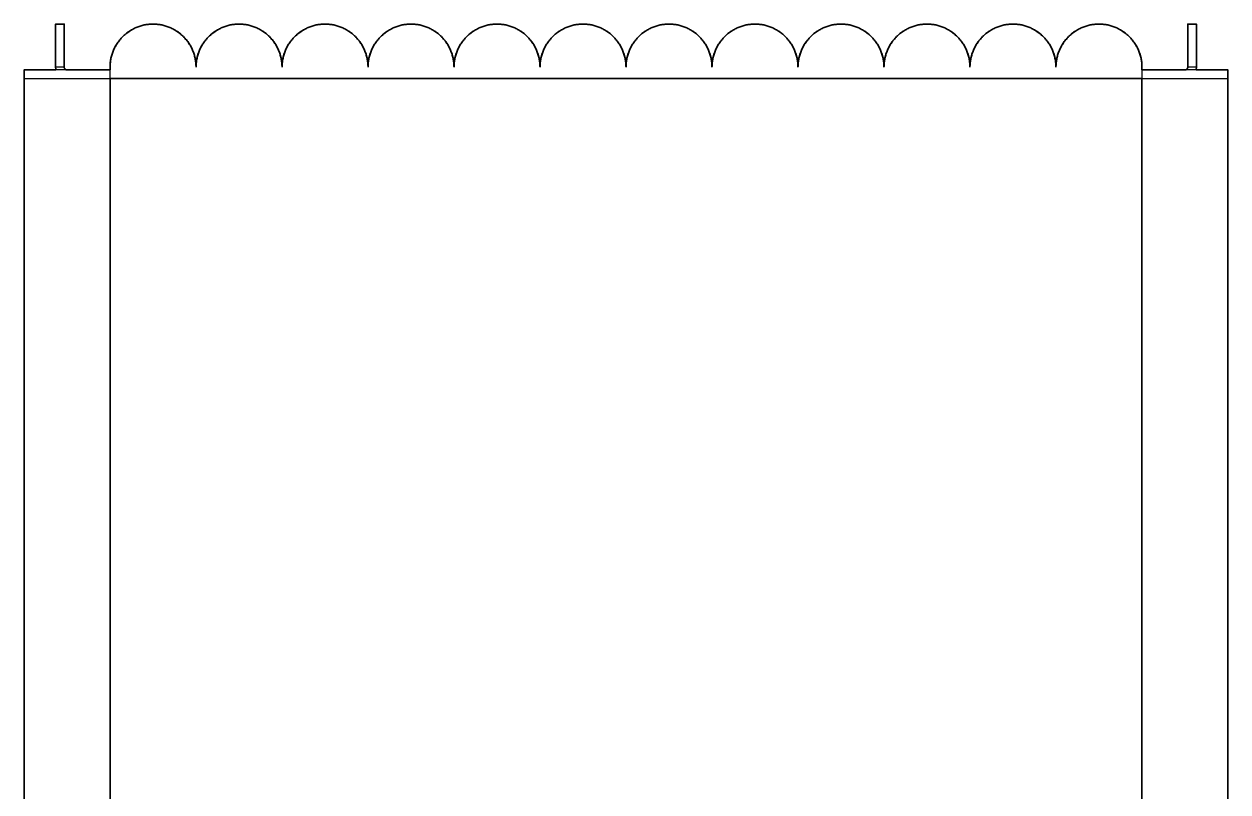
# Model space of a CAD drawing. Header units: millimetres. Extents: x 0 to 1565, y -741 to 534.
# Drawn here: x 1058.1 to 1478.1, y 266.1 to 534 of the extents above; entities that cross this region are included whole.
import ezdxf

# ---------------------------------------------------------------- set-up
doc = ezdxf.new("R2010")
doc.units = ezdxf.units.MM
doc.layers.add('Blocks', color=7, linetype='Continuous')
doc.layers.add('Blocks$Inner', color=7, linetype='Continuous', lineweight=25, true_color=0x007f00)
doc.layers.add('Blocks$Outline', color=7, linetype='Continuous', lineweight=35, true_color=0xff3f3f)

# ---------------------------------------------------------------- blocks, each defined once
blk = doc.blocks.new('Arcs Low Trolley Side')
at = {"layer": 'Blocks$Inner'}
for p, q in [((101.73, 515.06), (102.1, 515.04)), ((492.1, 515.04), (492.47, 515.06))]:
    blk.add_line(p, q, dxfattribs=at)
for points in [[(98.22, 518.04), (98.2, 518.16), (98.17, 518.29), (98.15, 518.41), (98.13, 518.54), (98.12, 518.66), (98.11, 518.79), (98.1, 518.92), (98.1, 519.04), (98.1, 534.04), (101.1, 534.04), (101.1, 519.04), (98.1, 519.04)], [(496.1, 519.04), (493.1, 519.04), (493.1, 534.04), (496.1, 534.04), (496.1, 519.04), (496.1, 518.92), (496.09, 518.79), (496.08, 518.66), (496.07, 518.54), (496.05, 518.41), (496.03, 518.29), (496, 518.16), (495.97, 518.04)], [(87.1, 515.04), (117.1, 515.04), (117.1, 519.04)], [(117.1, 518.04), (87.1, 518.04), (87.1, 515.04), (87.1, 483.04), (87.1, 175.04)], [(101.1, 519.04), (101.1, 519.01), (101.1, 518.97), (101.1, 518.94), (101.11, 518.91), (101.11, 518.87), (101.12, 518.84), (101.13, 518.81), (101.13, 518.77), (101.14, 518.74), (101.16, 518.71), (101.17, 518.67), (101.18, 518.64), (101.19, 518.61), (101.21, 518.58), (101.23, 518.55), (101.24, 518.52), (101.26, 518.49), (101.28, 518.47), (101.3, 518.44), (101.32, 518.41), (101.34, 518.38), (101.37, 518.36), (101.39, 518.33), (101.42, 518.31), (101.44, 518.29), (101.47, 518.27), (101.49, 518.25), (101.52, 518.22), (101.55, 518.21), (101.58, 518.19), (101.61, 518.17), (101.64, 518.15), (101.67, 518.14), (101.7, 518.12), (101.73, 518.11), (101.76, 518.1), (101.8, 518.09), (101.83, 518.08), (101.86, 518.07), (101.89, 518.06), (101.93, 518.06), (101.96, 518.05), (102, 518.05), (102.03, 518.04), (102.06, 518.04), (102.1, 518.04)], [(477.1, 519.04), (477.1, 515.04), (477.1, 483.04), (477.1, 175.04), (507.1, 175.04)], [(507.1, 175.04), (507.1, 483.04), (507.1, 515.04), (507.1, 518.04), (477.1, 518.04)], [(492.1, 518.04), (492.13, 518.04), (492.17, 518.04), (492.2, 518.05), (492.23, 518.05), (492.27, 518.06), (492.3, 518.06), (492.33, 518.07), (492.37, 518.08), (492.4, 518.09), (492.43, 518.1), (492.46, 518.11), (492.5, 518.12), (492.53, 518.14), (492.56, 518.15), (492.59, 518.17), (492.62, 518.19), (492.65, 518.21), (492.67, 518.22), (492.7, 518.25), (492.73, 518.27), (492.76, 518.29), (492.78, 518.31), (492.8, 518.33), (492.83, 518.36), (492.85, 518.38), (492.87, 518.41), (492.89, 518.44), (492.91, 518.47), (492.93, 518.49), (492.95, 518.52), (492.97, 518.55), (492.99, 518.58), (493, 518.61), (493.02, 518.64), (493.03, 518.67), (493.04, 518.71), (493.05, 518.74), (493.06, 518.77), (493.07, 518.81), (493.08, 518.84), (493.08, 518.87), (493.09, 518.91), (493.09, 518.94), (493.1, 518.97), (493.1, 519.01), (493.1, 519.04)], [(88.06, 52.04), (87.1, 52.04), (87.1, 172.04), (87.1, 175.04), (117.1, 175.04), (117.1, 483.04), (117.1, 515.04), (477.1, 515.04), (507.1, 515.04)]]:
    blk.add_lwpolyline(points, dxfattribs=at)
at = {"layer": 'Blocks$Inner', "extrusion": (0, 0, -1)}
for centre in [(-132.1, 519.04), (-162.1, 519.04), (-192.1, 519.04), (-222.1, 519.04), (-252.1, 519.04), (-282.1, 519.04), (-312.1, 519.04), (-342.1, 519.04), (-372.1, 519.04), (-402.1, 519.04), (-432.1, 519.04), (-462.1, 519.04)]:
    blk.add_arc(centre, 15, 0, 180, dxfattribs=at)
at = {"layer": 'Blocks$Outline'}
for points in [[(101.1, 519.04), (101.1, 534.04), (98.1, 534.04), (98.1, 519.04), (98.1, 518.92), (98.11, 518.79), (98.12, 518.66), (98.13, 518.54), (98.15, 518.41), (98.17, 518.29), (98.2, 518.16), (98.22, 518.04)], [(495.97, 518.04), (496, 518.16), (496.03, 518.29), (496.05, 518.41), (496.07, 518.54), (496.08, 518.66), (496.09, 518.79), (496.1, 518.92), (496.1, 519.04), (496.1, 534.04), (493.1, 534.04), (493.1, 519.04)], [(98.22, 518.04), (87.1, 518.04), (87.1, 515.04)], [(102.1, 518.04), (102.06, 518.04), (102.03, 518.04), (102, 518.05), (101.96, 518.05), (101.93, 518.06), (101.89, 518.06), (101.86, 518.07), (101.83, 518.08), (101.8, 518.09), (101.76, 518.1), (101.73, 518.11), (101.7, 518.12), (101.67, 518.14), (101.64, 518.15), (101.61, 518.17), (101.58, 518.19), (101.55, 518.21), (101.52, 518.22), (101.49, 518.25), (101.47, 518.27), (101.44, 518.29), (101.42, 518.31), (101.39, 518.33), (101.37, 518.36), (101.34, 518.38), (101.32, 518.41), (101.3, 518.44), (101.28, 518.47), (101.26, 518.49), (101.24, 518.52), (101.23, 518.55), (101.21, 518.58), (101.19, 518.61), (101.18, 518.64), (101.17, 518.67), (101.16, 518.71), (101.14, 518.74), (101.13, 518.77), (101.13, 518.81), (101.12, 518.84), (101.11, 518.87), (101.11, 518.91), (101.1, 518.94), (101.1, 518.97), (101.1, 519.01), (101.1, 519.04)], [(117.1, 518.04), (102.1, 518.04)], [(117.1, 519.04), (117.1, 518.04)], [(477.1, 518.04), (477.1, 519.04)], [(492.1, 518.04), (477.1, 518.04)], [(493.1, 519.04), (493.1, 519.01), (493.1, 518.97), (493.09, 518.94), (493.09, 518.91), (493.08, 518.87), (493.08, 518.84), (493.07, 518.81), (493.06, 518.77), (493.05, 518.74), (493.04, 518.71), (493.03, 518.67), (493.02, 518.64), (493, 518.61), (492.99, 518.58), (492.97, 518.55), (492.95, 518.52), (492.93, 518.49), (492.91, 518.47), (492.89, 518.44), (492.87, 518.41), (492.85, 518.38), (492.83, 518.36), (492.8, 518.33), (492.78, 518.31), (492.76, 518.29), (492.73, 518.27), (492.7, 518.25), (492.67, 518.22), (492.65, 518.21), (492.62, 518.19), (492.59, 518.17), (492.56, 518.15), (492.53, 518.14), (492.5, 518.12), (492.46, 518.11), (492.43, 518.1), (492.4, 518.09), (492.37, 518.08), (492.33, 518.07), (492.3, 518.06), (492.27, 518.06), (492.23, 518.05), (492.2, 518.05), (492.17, 518.04), (492.13, 518.04), (492.1, 518.04)], [(507.1, 515.04), (507.1, 518.04), (495.97, 518.04)], [(87.1, 515.04), (87.1, 483.04)], [(117.1, 483.04), (117.1, 515.04)], [(117.1, 515.04), (477.1, 515.04)], [(477.1, 515.04), (477.1, 483.04)], [(507.1, 483.04), (507.1, 515.04)], [(87.1, 483.04), (87.1, 175.04)], [(117.1, 176.21), (117.1, 483.04)], [(477.1, 483.04), (477.1, 176.21)], [(507.1, 175.04), (507.1, 483.04)]]:
    blk.add_lwpolyline(points, dxfattribs=at)
for points, weights, knots in [([(147.1, 519.12), (147.02, 534.04), (132.1, 534.04), (117.1, 534.04), (117.1, 519.04)], [0.99772071012, 0.708250895323, 1, 0.707106781187, 1], [0.092039, 0.092039, 0.092039, 23.561945, 23.561945, 47.12389, 47.12389, 47.12389]), ([(177.1, 519.12), (177.02, 534.04), (162.1, 534.04), (147.18, 534.04), (147.1, 519.12)], [0.99772071012, 0.708250895323, 1, 0.708250860368, 0.997720779482], [-47.031851, -47.031851, -47.031851, -23.561945, -23.561945, -0.092036, -0.092036, -0.092036]), ([(207.1, 519.12), (207.02, 534.04), (192.1, 534.04), (177.18, 534.04), (177.1, 519.12)], [0.99772077954, 0.708250860339, 1, 0.708250860368, 0.997720779482], [0.092036, 0.092036, 0.092036, 23.561945, 23.561945, 47.031854, 47.031854, 47.031854]), ([(237.1, 519.12), (237.02, 534.04), (222.1, 534.04), (207.18, 534.04), (207.1, 519.12)], [0.99772071012, 0.708250895323, 1, 0.708250895323, 0.99772071012], [-47.031851, -47.031851, -47.031851, -23.561945, -23.561945, -0.092039, -0.092039, -0.092039]), ([(267.1, 519.12), (267.02, 534.04), (252.1, 534.04), (237.18, 534.04), (237.1, 519.12)], [0.99772071012, 0.708250895323, 1, 0.708250860316, 0.997720779585], [0.092039, 0.092039, 0.092039, 23.561945, 23.561945, 47.031854, 47.031854, 47.031854]), ([(297.1, 519.12), (297.02, 534.04), (282.1, 534.04), (267.18, 534.04), (267.1, 519.12)], [0.997720779599, 0.70825086031, 1, 0.708250860368, 0.997720779482], [-47.031854, -47.031854, -47.031854, -23.561945, -23.561945, -0.092036, -0.092036, -0.092036]), ([(327.1, 519.12), (327.02, 534.04), (312.1, 534.04), (297.18, 534.04), (297.1, 519.12)], [0.997720779482, 0.708250860368, 1, 0.708250895323, 0.99772071012], [0.092036, 0.092036, 0.092036, 23.561945, 23.561945, 47.031851, 47.031851, 47.031851]), ([(357.1, 519.12), (357.02, 534.04), (342.1, 534.04), (327.18, 534.04), (327.1, 519.12)], [0.99772071012, 0.708250895323, 1, 0.708250895323, 0.99772071012], [-47.031851, -47.031851, -47.031851, -23.561945, -23.561945, -0.092039, -0.092039, -0.092039]), ([(387.1, 519.12), (387.02, 534.04), (372.1, 534.04), (357.18, 534.04), (357.1, 519.12)], [0.99772071012, 0.708250895323, 1, 0.708250860368, 0.997720779482], [0.092039, 0.092039, 0.092039, 23.561945, 23.561945, 47.031854, 47.031854, 47.031854]), ([(417.1, 519.12), (417.02, 534.04), (402.1, 534.04), (387.18, 534.04), (387.1, 519.12)], [0.997720779599, 0.708250860309, 1, 0.708250860368, 0.997720779482], [-47.031854, -47.031854, -47.031854, -23.561945, -23.561945, -0.092036, -0.092036, -0.092036]), ([(447.1, 519.12), (447.02, 534.04), (432.1, 534.04), (417.18, 534.04), (417.1, 519.12)], [0.997720779482, 0.708250860368, 1, 0.708250895323, 0.99772071012], [0.092036, 0.092036, 0.092036, 23.561945, 23.561945, 47.031851, 47.031851, 47.031851]), ([(477.1, 519.04), (477.1, 534.04), (462.1, 534.04), (447.18, 534.04), (447.1, 519.12)], [1, 0.707106781187, 1, 0.708250895323, 0.99772071012], [-47.12389, -47.12389, -47.12389, -23.561945, -23.561945, -0.092039, -0.092039, -0.092039])]:
    blk.add_rational_spline(points, weights, degree=2, knots=knots, dxfattribs=at)

msp = doc.modelspace()

# ---------------------------------------------------------------- block references
at = {"layer": 'Blocks'}
msp.add_blockref('Arcs Low Trolley Side', (970.96, 0), dxfattribs=at)

doc.saveas('drawing.dxf')
